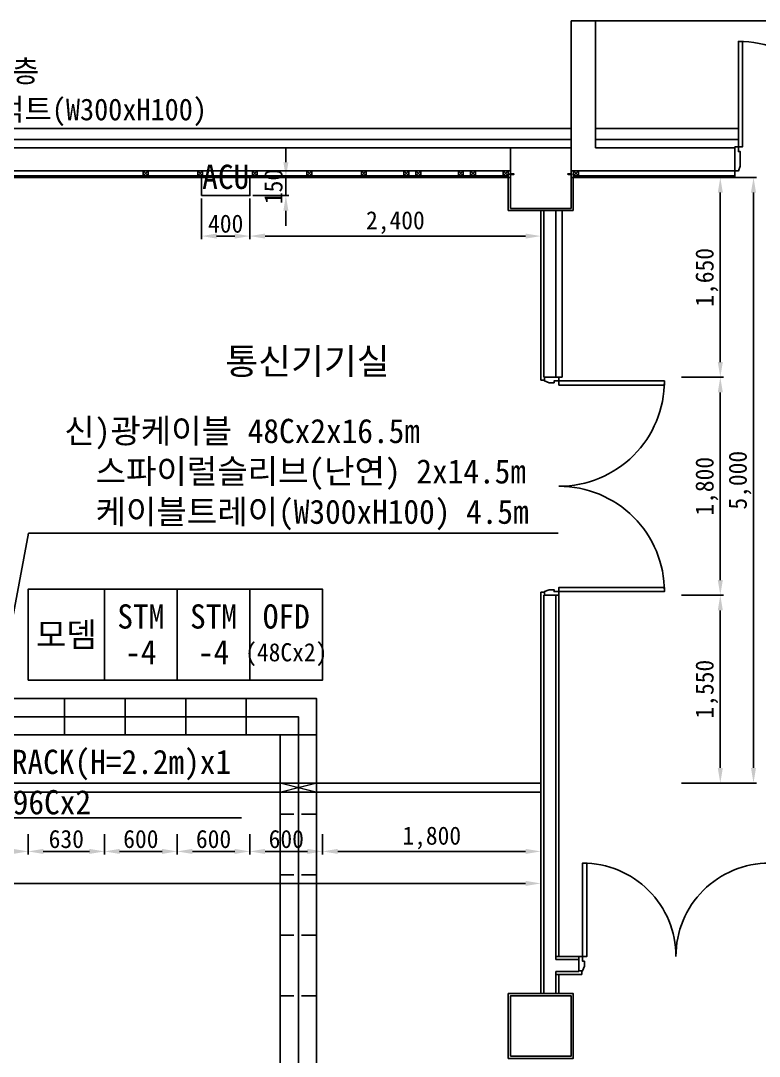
# Model space of a CAD drawing. Header units: millimetres. Extents: x -29689 to 10111, y -268596 to -237350.
# Drawn here: x -12887 to -6794, y -254628 to -246078 of the extents above; entities that cross this region are included whole.
import ezdxf
from ezdxf.enums import TextEntityAlignment as Align

# ---------------------------------------------------------------- set-up
doc = ezdxf.new("R2010")
doc.units = ezdxf.units.MM
doc.linetypes.add('HIDDEN2', pattern=[0.1875, 0.125, -0.0625])
for name, color, linetype in [('TT-BASE', 253, 'Continuous'), ('TT-CABL', 4, 'Continuous'), ('TT-CTRL-JUNT', 4, 'Continuous'), ('TT-TRAY', 4, 'Continuous'), ('TZ-BASE', 253, 'Continuous'), ('TZ-DIMS', 1, 'Continuous'), ('TZ-LEAL', 1, 'Continuous'), ('TZ-LEAT', 3, 'Continuous'), ('TZ-TEX2', 3, 'Continuous'), ('TZ-TEXT', 3, 'Continuous')]:
    doc.layers.add(name, color=color, linetype=linetype)
doc.styles.get("Standard").update_dxf_attribs({"font": 'GulimChe.ttf'})
doc.linetypes.add('BATTINB', pattern='A,0,-0.0025,[134,GulimChe.ttf,S=0.0025,R=0,X=-0.0025,Y=0.01],-0.005,[134,GulimChe.ttf,S=0.0025,R=180,X=0.0025,Y=0.01],-0.0025', length=0.01)
doc.dimstyles.new('D50', dxfattribs={"dimscale": 50, "dimtxt": 3, "dimasz": 2.5, "dimexe": 0.5, "dimexo": 0.5, "dimgap": 0.5, "dimtad": 1, "dimdec": 0, "dimzin": 1, "dimdsep": 46, "dimlunit": 6, "dimtxsty": 'Standard', "dimcen": 1, "dimclrd": 1, "dimclre": 1, "dimclrt": 3, "dimadec": 0, "dimazin": 0, "dimtfac": 1, "dimtdec": 0, "dimtix": 1, "dimtmove": 2, "dimatfit": 3, "dimfxl": 0, "dimtvp": 2, "dimlwd": -1, "dimlwe": -1, "dimarcsym": 0})

# ---------------------------------------------------------------- blocks, each defined once
blk = doc.blocks.new('*D43')
at = {"layer": 'DEFPOINTS', "color": 0, "ltscale": 0.1}
for p in [(-10396.1, -252768.2), (-8596.1, -252768.2), (-10396.1, -252936.1)]:
    blk.add_point(p, dxfattribs=at)
at = {"layer": 'TZ-DIMS', "color": 1, "ltscale": 0.1}
for p, q in [((-10396.1, -252793.2), (-10396.1, -252961.1)), ((-8596.1, -252793.2), (-8596.1, -252961.1)), ((-8721.1, -252936.1), (-10271.1, -252936.1))]:
    blk.add_line(p, q, dxfattribs=at)
for points in [[(-10271.1, -252915.2), (-10271.1, -252956.9), (-10396.1, -252936.1)], [(-8721.1, -252915.2), (-8721.1, -252956.9), (-8596.1, -252936.1)]]:
    blk.add_solid(points, dxfattribs=at)
at = {"layer": 'TZ-DIMS', "color": 3, "ltscale": 0.1, "insert": (-9496.1, -252824.9), "char_height": 150, "attachment_point": 5}
blk.add_mtext('1,800', dxfattribs=at)
blk = doc.blocks.new('*D44')
at = {"layer": 'DEFPOINTS', "color": 0, "ltscale": 0.1}
for p in [(-10996.1, -252768.2), (-10396.1, -252768.2), (-10996.1, -252936.1)]:
    blk.add_point(p, dxfattribs=at)
at = {"layer": 'TZ-DIMS', "color": 1, "ltscale": 0.1}
for p, q in [((-10996.1, -252793.2), (-10996.1, -252961.1)), ((-10396.1, -252793.2), (-10396.1, -252961.1)), ((-10521.1, -252936.1), (-10871.1, -252936.1))]:
    blk.add_line(p, q, dxfattribs=at)
for points in [[(-10871.1, -252915.2), (-10871.1, -252956.9), (-10996.1, -252936.1)], [(-10521.1, -252915.2), (-10521.1, -252956.9), (-10396.1, -252936.1)]]:
    blk.add_solid(points, dxfattribs=at)
at = {"layer": 'TZ-DIMS', "color": 3, "ltscale": 0.1, "insert": (-10696.1, -252834.4), "char_height": 150, "attachment_point": 5}
blk.add_mtext('600', dxfattribs=at)
blk = doc.blocks.new('*D45')
at = {"layer": 'DEFPOINTS', "color": 0, "ltscale": 0.1}
for p in [(-11596.1, -252768.2), (-10996.1, -252768.2), (-10996.1, -252936.1)]:
    blk.add_point(p, dxfattribs=at)
at = {"layer": 'TZ-DIMS', "color": 1, "ltscale": 0.1}
for p, q in [((-11596.1, -252793.2), (-11596.1, -252961.1)), ((-10996.1, -252793.2), (-10996.1, -252961.1)), ((-11471.1, -252936.1), (-11121.1, -252936.1))]:
    blk.add_line(p, q, dxfattribs=at)
for points in [[(-11471.1, -252915.2), (-11471.1, -252956.9), (-11596.1, -252936.1)], [(-11121.1, -252915.2), (-11121.1, -252956.9), (-10996.1, -252936.1)]]:
    blk.add_solid(points, dxfattribs=at)
at = {"layer": 'TZ-DIMS', "color": 3, "ltscale": 0.1, "insert": (-11296.1, -252834.4), "char_height": 150, "attachment_point": 5}
blk.add_mtext('600', dxfattribs=at)
blk = doc.blocks.new('*D46')
at = {"layer": 'DEFPOINTS', "color": 0, "ltscale": 0.1}
for p in [(-12826.1, -252768.2), (-12196.1, -252768.2), (-12196.1, -252936.1)]:
    blk.add_point(p, dxfattribs=at)
at = {"layer": 'TZ-DIMS', "color": 1, "ltscale": 0.1}
for p, q in [((-12826.1, -252793.2), (-12826.1, -252961.1)), ((-12196.1, -252793.2), (-12196.1, -252961.1)), ((-12701.1, -252936.1), (-12321.1, -252936.1))]:
    blk.add_line(p, q, dxfattribs=at)
for points in [[(-12701.1, -252915.2), (-12701.1, -252956.9), (-12826.1, -252936.1)], [(-12321.1, -252915.2), (-12321.1, -252956.9), (-12196.1, -252936.1)]]:
    blk.add_solid(points, dxfattribs=at)
at = {"layer": 'TZ-DIMS', "color": 3, "ltscale": 0.1, "insert": (-12511.1, -252834.4), "char_height": 150, "attachment_point": 5}
blk.add_mtext('630', dxfattribs=at)
blk = doc.blocks.new('*D47')
at = {"layer": 'DEFPOINTS', "color": 0, "ltscale": 0.1}
for p in [(-12196.1, -252768.2), (-11596.1, -252768.2), (-12196.1, -252936.1)]:
    blk.add_point(p, dxfattribs=at)
at = {"layer": 'TZ-DIMS', "color": 1, "ltscale": 0.1}
for p, q in [((-12196.1, -252793.2), (-12196.1, -252961.1)), ((-11596.1, -252793.2), (-11596.1, -252961.1)), ((-11721.1, -252936.1), (-12071.1, -252936.1))]:
    blk.add_line(p, q, dxfattribs=at)
for points in [[(-12071.1, -252915.2), (-12071.1, -252956.9), (-12196.1, -252936.1)], [(-11721.1, -252915.2), (-11721.1, -252956.9), (-11596.1, -252936.1)]]:
    blk.add_solid(points, dxfattribs=at)
at = {"layer": 'TZ-DIMS', "color": 3, "ltscale": 0.1, "insert": (-11896.1, -252834.4), "char_height": 150, "attachment_point": 5}
blk.add_mtext('600', dxfattribs=at)
blk = doc.blocks.new('*D50')
at = {"layer": 'DEFPOINTS', "color": 0, "ltscale": 0.1}
for p in [(-13426.1, -252768.2), (-12826.1, -252768.2), (-12826.1, -252936.1)]:
    blk.add_point(p, dxfattribs=at)
at = {"layer": 'TZ-DIMS', "color": 1, "ltscale": 0.1}
for p, q in [((-13426.1, -252793.2), (-13426.1, -252961.1)), ((-12826.1, -252793.2), (-12826.1, -252961.1)), ((-13301.1, -252936.1), (-12951.1, -252936.1))]:
    blk.add_line(p, q, dxfattribs=at)
for points in [[(-13301.1, -252915.2), (-13301.1, -252956.9), (-13426.1, -252936.1)], [(-12951.1, -252915.2), (-12951.1, -252956.9), (-12826.1, -252936.1)]]:
    blk.add_solid(points, dxfattribs=at)
at = {"layer": 'TZ-DIMS', "color": 3, "ltscale": 0.1, "insert": (-13126.1, -252834.4), "char_height": 150, "attachment_point": 5}
blk.add_mtext('600', dxfattribs=at)
blk = doc.blocks.new('*D54')
at = {"layer": 'DEFPOINTS', "color": 0, "ltscale": 0.1}
for p in [(-18596.1, -252768.2), (-8596.1, -252768.2), (-8596.1, -253200.4)]:
    blk.add_point(p, dxfattribs=at)
at = {"layer": 'TZ-DIMS', "color": 1, "ltscale": 0.1}
for p, q in [((-18596.1, -252793.2), (-18596.1, -253225.4)), ((-8596.1, -252793.2), (-8596.1, -253225.4)), ((-18471.1, -253200.4), (-8721.1, -253200.4))]:
    blk.add_line(p, q, dxfattribs=at)
for points in [[(-18471.1, -253179.6), (-18471.1, -253221.3), (-18596.1, -253200.4)], [(-8721.1, -253179.6), (-8721.1, -253221.3), (-8596.1, -253200.4)]]:
    blk.add_solid(points, dxfattribs=at)
at = {"layer": 'TZ-DIMS', "color": 3, "ltscale": 0.1, "insert": (-13596.1, -253089.3), "char_height": 150, "attachment_point": 5}
blk.add_mtext('10,000', dxfattribs=at)
blk = doc.blocks.new('*D55')
at = {"layer": 'DEFPOINTS', "color": 0, "ltscale": 0.1}
for p in [(-7459.8, -247371.4), (-7459.8, -249021.4), (-7115.1, -249021.4)]:
    blk.add_point(p, dxfattribs=at)
at = {"layer": 'TZ-DIMS', "color": 1, "ltscale": 0.1}
for p, q in [((-7434.8, -247371.4), (-7090.1, -247371.4)), ((-7115.1, -247496.4), (-7115.1, -248896.4)), ((-7434.8, -249021.4), (-7090.1, -249021.4))]:
    blk.add_line(p, q, dxfattribs=at)
for points in [[(-7136, -247496.4), (-7094.3, -247496.4), (-7115.1, -247371.4)], [(-7136, -248896.4), (-7094.3, -248896.4), (-7115.1, -249021.4)]]:
    blk.add_solid(points, dxfattribs=at)
at = {"layer": 'TZ-DIMS', "color": 3, "ltscale": 0.1, "insert": (-7226.3, -248196.4), "char_height": 150, "attachment_point": 5, "rotation": 90}
blk.add_mtext('1,650', dxfattribs=at)
blk = doc.blocks.new('*D56')
at = {"layer": 'DEFPOINTS', "color": 0, "ltscale": 0.1}
for p in [(-7459.8, -249021.4), (-7459.8, -250821.4), (-7115.1, -250821.4)]:
    blk.add_point(p, dxfattribs=at)
at = {"layer": 'TZ-DIMS', "color": 1, "ltscale": 0.1}
for p, q in [((-7434.8, -249021.4), (-7090.1, -249021.4)), ((-7115.1, -249146.4), (-7115.1, -250696.4)), ((-7434.8, -250821.4), (-7090.1, -250821.4))]:
    blk.add_line(p, q, dxfattribs=at)
for points in [[(-7136, -249146.4), (-7094.3, -249146.4), (-7115.1, -249021.4)], [(-7136, -250696.4), (-7094.3, -250696.4), (-7115.1, -250821.4)]]:
    blk.add_solid(points, dxfattribs=at)
at = {"layer": 'TZ-DIMS', "color": 3, "ltscale": 0.1, "insert": (-7226.3, -249921.4), "char_height": 150, "attachment_point": 5, "rotation": 90}
blk.add_mtext('1,800', dxfattribs=at)
blk = doc.blocks.new('*D57')
at = {"layer": 'DEFPOINTS', "color": 0, "ltscale": 0.1}
for p in [(-7459.8, -250821.4), (-7459.8, -252371.4), (-7115.1, -252371.4)]:
    blk.add_point(p, dxfattribs=at)
at = {"layer": 'TZ-DIMS', "color": 1, "ltscale": 0.1}
for p, q in [((-7434.8, -250821.4), (-7090.1, -250821.4)), ((-7115.1, -250946.4), (-7115.1, -252246.4)), ((-7434.8, -252371.4), (-7090.1, -252371.4))]:
    blk.add_line(p, q, dxfattribs=at)
for points in [[(-7136, -250946.4), (-7094.3, -250946.4), (-7115.1, -250821.4)], [(-7136, -252246.4), (-7094.3, -252246.4), (-7115.1, -252371.4)]]:
    blk.add_solid(points, dxfattribs=at)
at = {"layer": 'TZ-DIMS', "color": 3, "ltscale": 0.1, "insert": (-7226.3, -251596.4), "char_height": 150, "attachment_point": 5, "rotation": 90}
blk.add_mtext('1,550', dxfattribs=at)
blk = doc.blocks.new('*D58')
at = {"layer": 'DEFPOINTS', "color": 0, "ltscale": 0.1}
for p in [(-7459.8, -247371.4), (-6841.1, -247371.4), (-7459.8, -252371.4)]:
    blk.add_point(p, dxfattribs=at)
at = {"layer": 'TZ-DIMS', "color": 1, "ltscale": 0.1}
for p, q in [((-7434.8, -247371.4), (-6816.1, -247371.4)), ((-6841.1, -252246.4), (-6841.1, -247496.4)), ((-7434.8, -252371.4), (-6816.1, -252371.4))]:
    blk.add_line(p, q, dxfattribs=at)
for points in [[(-6862, -247496.4), (-6820.3, -247496.4), (-6841.1, -247371.4)], [(-6862, -252246.4), (-6820.3, -252246.4), (-6841.1, -252371.4)]]:
    blk.add_solid(points, dxfattribs=at)
at = {"layer": 'TZ-DIMS', "color": 3, "ltscale": 0.1, "insert": (-6952.2, -249871.4), "char_height": 150, "attachment_point": 5, "rotation": 90}
blk.add_mtext('5,000', dxfattribs=at)
blk = doc.blocks.new('*D68')
at = {"layer": 'DEFPOINTS', "color": 0}
for p in [(-11396.1, -247521.4), (-10996.1, -247521.4), (-10996.1, -247855.7)]:
    blk.add_point(p, dxfattribs=at)
at = {"layer": 'TT-BASE', "color": 1}
for p, q in [((-11396.1, -247546.4), (-11396.1, -247880.7)), ((-10996.1, -247546.4), (-10996.1, -247880.7)), ((-11271.1, -247855.7), (-11121.1, -247855.7))]:
    blk.add_line(p, q, dxfattribs=at)
for points in [[(-11271.1, -247834.9), (-11271.1, -247876.5), (-11396.1, -247855.7)], [(-11121.1, -247834.9), (-11121.1, -247876.5), (-10996.1, -247855.7)]]:
    blk.add_solid(points, dxfattribs=at)
at = {"layer": 'TT-BASE', "color": 3, "insert": (-11196.1, -247753.8), "char_height": 150, "attachment_point": 5}
blk.add_mtext('400', dxfattribs=at)
blk = doc.blocks.new('*D69')
at = {"layer": 'DEFPOINTS', "color": 0}
for p in [(-10996.1, -247371.4), (-10699.4, -247371.4), (-10996.1, -247521.4)]:
    blk.add_point(p, dxfattribs=at)
at = {"layer": 'TT-BASE', "color": 1}
for p, q in [((-10699.4, -247246.4), (-10699.4, -247121.4)), ((-10971.1, -247371.4), (-10674.4, -247371.4)), ((-10699.4, -247521.4), (-10699.4, -247371.4)), ((-10971.1, -247521.4), (-10674.4, -247521.4)), ((-10699.4, -247646.4), (-10699.4, -247771.4))]:
    blk.add_line(p, q, dxfattribs=at)
for points in [[(-10720.2, -247246.4), (-10678.6, -247246.4), (-10699.4, -247371.4)], [(-10720.2, -247646.4), (-10678.6, -247646.4), (-10699.4, -247521.4)]]:
    blk.add_solid(points, dxfattribs=at)
at = {"layer": 'TT-BASE', "color": 3, "insert": (-10801.4, -247446.4), "char_height": 150, "attachment_point": 5, "rotation": 90}
blk.add_mtext('150', dxfattribs=at)
blk = doc.blocks.new('*D70')
at = {"layer": 'DEFPOINTS', "color": 0}
for p in [(-10996.1, -247521.4), (-8596.1, -247645.4), (-8596.1, -247855.7)]:
    blk.add_point(p, dxfattribs=at)
at = {"layer": 'TT-BASE', "color": 1}
for p, q in [((-10996.1, -247546.4), (-10996.1, -247880.7)), ((-8596.1, -247670.4), (-8596.1, -247880.7)), ((-10871.1, -247855.7), (-8721.1, -247855.7))]:
    blk.add_line(p, q, dxfattribs=at)
for points in [[(-10871.1, -247834.9), (-10871.1, -247876.5), (-10996.1, -247855.7)], [(-8721.1, -247834.9), (-8721.1, -247876.5), (-8596.1, -247855.7)]]:
    blk.add_solid(points, dxfattribs=at)
at = {"layer": 'TT-BASE', "color": 3, "insert": (-9796.1, -247744.5), "char_height": 150, "attachment_point": 5}
blk.add_mtext('2,400', dxfattribs=at)

msp = doc.modelspace()

# ---------------------------------------------------------------- linework, layer by layer
at = {"layer": 'TT-BASE'}
for points in [[(-11396.1, -247521.4), (-10996.1, -247521.4), (-10996.1, -247371.4), (-11396.1, -247371.4)], [(-12826.1, -251521.4), (-12196.1, -251521.4), (-12196.1, -250771.4), (-12826.1, -250771.4)], [(-12196.1, -251521.4), (-11596.1, -251521.4), (-11596.1, -250771.4), (-12196.1, -250771.4)], [(-11596.1, -251521.4), (-10996.1, -251521.4), (-10996.1, -250771.4), (-11596.1, -250771.4)], [(-10996.1, -251521.4), (-10396.1, -251521.4), (-10396.1, -250771.4), (-10996.1, -250771.4)]]:
    msp.add_lwpolyline(points, close=True, dxfattribs=at)
at = {"layer": 'TT-CABL'}
msp.add_lwpolyline([(-14176.1, -251521.4), (-14176.1, -251823.6), (-10596.1, -251823.6), (-10596.1, -264722.8)], dxfattribs=at)
at = {"layer": 'TT-CTRL-JUNT', "const_width": 10}
msp.add_lwpolyline([(-10746.1, -252371.4), (-10446.1, -252371.4), (-10446.1, -252447.4), (-10746.1, -252447.4)], close=True, dxfattribs=at)
for points in [[(-10746.1, -252447.4), (-10446.1, -252371.4)], [(-10746.1, -252371.4), (-10446.1, -252447.4)]]:
    msp.add_lwpolyline(points, dxfattribs=at)
at = {"layer": 'TT-TRAY'}
for points in [[(-14326.1, -251521.4), (-14326.1, -251973.6), (-10746.1, -251973.6), (-10746.1, -262627.4)], [(-14026.1, -251521.4), (-14026.1, -251673.6), (-10446.1, -251673.6), (-10446.1, -262627.4)], [(-12526.1, -251973.6), (-12526.1, -251673.6)], [(-12026.1, -251973.6), (-12026.1, -251673.6)], [(-11526.1, -251973.6), (-11526.1, -251673.6)], [(-11026.1, -251973.6), (-11026.1, -251673.6)], [(-10746.1, -251973.6), (-10446.1, -251973.6)]]:
    msp.add_lwpolyline(points, dxfattribs=at)
at = {"layer": 'TT-TRAY', "linetype": 'HIDDEN2', "ltscale": 1000}
for points in [[(-10446.1, -252628.6), (-10746.1, -252628.6)], [(-10446.1, -253128.6), (-10746.1, -253128.6)], [(-10446.1, -253628.6), (-10746.1, -253628.6)], [(-10446.1, -254128.6), (-10746.1, -254128.6)]]:
    msp.add_lwpolyline(points, dxfattribs=at)
at = {"layer": 'TZ-BASE', "linetype": 'BATTINB'}
for p, q in [((-3846.1, -246077.6), (-8346.1, -246077.6)), ((-8346.1, -246077.6), (-8346.1, -246967.4)), ((-8864.1, -247645.4), (-8864.1, -247335.4)), ((-8328.1, -247372.4), (-8328.1, -247645.4)), ((-8328.1, -247645.4), (-8864.1, -247645.4)), ((-8421.1, -249021.4), (-8446.1, -249021.4)), ((-8257.9, -253922.4), (-8257.9, -253952.4))]:
    msp.add_line(p, q, dxfattribs=at)
at = {"layer": 'TZ-BASE', "ltscale": 0.1}
for p, q in [((-8346.1, -246967.4), (-18864.1, -246967.4)), ((-6966.1, -246967.4), (-8146.1, -246967.4)), ((-8139.2, -246967.4), (-8146.1, -246974.3)), ((-18346, -247127.3), (-8346.1, -247127.3)), ((-8146.1, -247127.3), (-6996.1, -247127.3)), ((-6996.1, -247317.4), (-6996.1, -247377.4)), ((-8696.1, -247645.4), (-8496.1, -247645.4)), ((-8696.1, -247645.6), (-8496.1, -247645.6)), ((-8596.1, -249046.4), (-8596.1, -247645.4)), ((-8571.1, -249021.4), (-8571.1, -247645.4)), ((-8471.1, -249021.4), (-8471.1, -247645.4)), ((-8421.1, -249021.4), (-8421.1, -247645.4)), ((-8596.1, -249046.4), (-8566.1, -249046.4)), ((-8471.1, -249021.4), (-8571.1, -249021.4)), ((-8596.1, -250796.4), (-8566.1, -250796.4)), ((-8596.1, -254109.4), (-8596.1, -250796.4)), ((-8571.1, -254109.4), (-8571.1, -250821.4)), ((-8471.1, -250821.4), (-8571.1, -250821.4)), ((-8471.1, -253827.4), (-8471.1, -250821.4)), ((-8446.1, -253802.4), (-8446.1, -250821.4)), ((-18596.1, -252371.4), (-8596.1, -252371.4)), ((-18596.1, -252447.4), (-8596.1, -252447.4)), ((-8471.1, -253802.4), (-8256.1, -253802.4)), ((-8471.1, -253827.4), (-8281.1, -253827.4)), ((-8281.1, -253927.4), (-8281.1, -253827.4)), ((-8471.1, -254109.4), (-8471.1, -253927.4)), ((-8471.1, -253927.4), (-8281.1, -253927.4)), ((-8471.1, -254109.4), (-8471.1, -253927.4)), ((-8471.1, -253952.4), (-8257.9, -253952.4)), ((-8446.1, -254109.4), (-8446.1, -253952.4)), ((-8446.1, -254109.4), (-8446.1, -253952.4))]:
    msp.add_line(p, q, dxfattribs=at)
at = {"layer": 'TZ-BASE'}
for p, q in [((-8846.1, -247317.4), (-18346.4, -247317.4)), ((-18346.4, -247318.4), (-8846.1, -247318.4)), ((-10856.1, -247318.4), (-10856.1, -247318.1)), ((-10406.1, -247318.4), (-10406.1, -247318.1)), ((-10056.1, -247318.4), (-10056.1, -247318.1)), ((-9956.1, -247318.4), (-9956.1, -247318.1)), ((-9606.1, -247318.4), (-9606.1, -247318.1)), ((-9506.1, -247318.4), (-9506.1, -247318.1)), ((-9156.1, -247318.4), (-9156.1, -247318.1)), ((-8847.4, -247370.7), (-8847.4, -247319.1)), ((-8847.1, -247370.7), (-8847.1, -247319.1)), ((-8846.4, -247317.4), (-8846.4, -247372.4)), ((-6965.7, -247317.4), (-8346.1, -247317.4)), ((-8346.1, -247317.4), (-8346.1, -247372.4)), ((-8346.1, -247317.4), (-8346.1, -247372.4)), ((-8346.1, -247317.4), (-8346.1, -247372.4)), ((-8346.1, -247318.4), (-6996.1, -247318.4)), ((-8345.1, -247370.7), (-8345.1, -247319.1)), ((-8345.1, -247370.7), (-8345.1, -247319.1)), ((-8256.1, -247318.4), (-8256.1, -247318.1)), ((-13326.1, -247358.4), (-8866.1, -247358.4)), ((-13326.1, -247371.4), (-8866.1, -247371.4)), ((-8886.4, -247371.4), (-8848.1, -247371.4)), ((-8886.1, -247371.4), (-8847.8, -247371.4)), ((-8846.4, -247372.4), (-8885.7, -247372.4)), ((-8846.1, -247372.4), (-8885.4, -247372.4)), ((-8866.4, -247358.4), (-8866.4, -247371.4)), ((-8866.1, -247358.4), (-8866.1, -247371.4)), ((-8346.1, -247372.4), (-8306.8, -247372.4)), ((-8306.1, -247371.4), (-8344.4, -247371.4)), ((-8326.1, -247358.4), (-6996.1, -247358.4)), ((-8326.1, -247358.4), (-8326.1, -247371.4)), ((-8326.1, -247371.4), (-6996.1, -247371.4))]:
    msp.add_line(p, q, dxfattribs=at)
at = {"layer": 'TZ-BASE', "linetype": 'BATTINB', "ltscale": 0.1}
for p, q in [((-11836.1, -247358.4), (-11876.1, -247318.4)), ((-11876.1, -247358.4), (-11836.1, -247318.4)), ((-11386.1, -247358.4), (-11426.1, -247318.4)), ((-11426.1, -247358.4), (-11386.1, -247318.4)), ((-10936.1, -247358.4), (-10976.1, -247318.4)), ((-10976.1, -247358.4), (-10936.1, -247318.4)), ((-10486.1, -247358.4), (-10526.1, -247318.4)), ((-10526.1, -247358.4), (-10486.1, -247318.4)), ((-10036.1, -247358.4), (-10076.1, -247318.4)), ((-10076.1, -247358.4), (-10036.1, -247318.4)), ((-9686.1, -247358.4), (-9726.1, -247318.4)), ((-9726.1, -247358.4), (-9686.1, -247318.4)), ((-9586.1, -247358.4), (-9626.1, -247318.4)), ((-9626.1, -247358.4), (-9586.1, -247318.4)), ((-9236.1, -247358.4), (-9276.1, -247318.4)), ((-9276.1, -247358.4), (-9236.1, -247318.4)), ((-9136.1, -247358.4), (-9176.1, -247318.4)), ((-9176.1, -247358.4), (-9136.1, -247318.4)), ((-8906.1, -247358.4), (-8866.1, -247318.4)), ((-8866.1, -247358.4), (-8906.1, -247318.4)), ((-8286.1, -247358.4), (-8326.1, -247318.4)), ((-8326.1, -247358.4), (-8286.1, -247318.4))]:
    msp.add_line(p, q, dxfattribs=at)
at = {"layer": 'TZ-BASE', "linetype": 'BATTINB'}
for points in [[(-8346.1, -246077.6), (-8346.1, -247127.4)], [(-8146.1, -247127.4), (-8146.1, -247127.3), (-8146.1, -246077.6), (-8346.1, -246077.6)]]:
    msp.add_lwpolyline(points, dxfattribs=at)
at = {"layer": 'TZ-BASE', "ltscale": 0.1}
for points in [[(-6966.1, -247118.4), (-6966.1, -246248.4, -0.414214), (-6096.1, -247118.4, -0.414214)], [(-8446.1, -249051.4), (-7576.1, -249051.4, -0.414214), (-8446.1, -249921.4, -0.414214)], [(-8446.1, -250791.4), (-7576.1, -250791.4, 0.414214), (-8446.1, -249921.4, 0.414214)], [(-8251.1, -253802.4), (-8251.1, -253032.4, -0.414214), (-7481.1, -253802.4, -0.414214)], [(-6711.1, -253802.4), (-6711.1, -253032.4, 0.414214), (-7481.1, -253802.4, 0.414214)]]:
    msp.add_lwpolyline(points, format="xyb", dxfattribs=at)
for points in [[(-6966.1, -247118.4), (-6931.1, -247118.4), (-6931.1, -246248.4), (-6966.1, -246248.4)], [(-18746.1, -247057.2), (-8346.1, -247057.2)], [(-8146.1, -247057.2), (-6966.1, -247057.2)], [(-8476.1, -249021.4), (-8446.1, -249021.4), (-8446.1, -249051.4), (-8486.1, -249051.4), (-8486.1, -249066.4), (-8526.1, -249066.4), (-8566.1, -249051.4), (-8566.1, -249021.4), (-8536.1, -249021.4)], [(-8446.1, -249051.4), (-8446.1, -249086.4), (-7576.1, -249086.4), (-7576.1, -249051.4)], [(-8446.1, -250791.4), (-8446.1, -250756.4), (-7576.1, -250756.4), (-7576.1, -250791.4)], [(-8476.1, -250821.4), (-8446.1, -250821.4), (-8446.1, -250791.4), (-8486.1, -250791.4), (-8486.1, -250776.4), (-8526.1, -250776.4), (-8566.1, -250791.4), (-8566.1, -250821.4), (-8536.1, -250821.4)], [(-8251.1, -253802.4), (-8216.1, -253802.4), (-8216.1, -253032.4), (-8251.1, -253032.4)], [(-8281.1, -253832.4), (-8281.1, -253802.4), (-8251.1, -253802.4), (-8251.1, -253842.4), (-8236.1, -253842.4), (-8236.1, -253882.4), (-8251.1, -253922.4), (-8281.1, -253922.4), (-8281.1, -253892.4)]]:
    msp.add_lwpolyline(points, dxfattribs=at)
at = {"layer": 'TZ-BASE'}
for points in [[(-8846.1, -247627.4), (-8346.1, -247627.4), (-8346.1, -247127.4), (-8846.1, -247127.4)], [(-11836.1, -247318.4), (-11836.1, -247358.4), (-11876.1, -247358.4), (-11876.1, -247318.4)], [(-11386.1, -247318.4), (-11386.1, -247358.4), (-11426.1, -247358.4), (-11426.1, -247318.4)], [(-10936.1, -247318.4), (-10936.1, -247358.4), (-10976.1, -247358.4), (-10976.1, -247318.4)], [(-10486.1, -247318.4), (-10486.1, -247358.4), (-10526.1, -247358.4), (-10526.1, -247318.4)], [(-10036.1, -247318.4), (-10036.1, -247358.4), (-10076.1, -247358.4), (-10076.1, -247318.4)], [(-9686.1, -247318.4), (-9686.1, -247358.4), (-9726.1, -247358.4), (-9726.1, -247318.4)], [(-9586.1, -247318.4), (-9586.1, -247358.4), (-9626.1, -247358.4), (-9626.1, -247318.4)], [(-9236.1, -247318.4), (-9236.1, -247358.4), (-9276.1, -247358.4), (-9276.1, -247318.4)], [(-9136.1, -247318.4), (-9136.1, -247358.4), (-9176.1, -247358.4), (-9176.1, -247318.4)], [(-8906.1, -247318.4), (-8906.1, -247358.4), (-8866.1, -247358.4), (-8866.1, -247318.4)], [(-8286.1, -247318.4), (-8286.1, -247358.4), (-8326.1, -247358.4), (-8326.1, -247318.4)], [(-8846.1, -254627.4), (-8346.1, -254627.4), (-8346.1, -254127.4), (-8846.1, -254127.4)]]:
    msp.add_lwpolyline(points, close=True, dxfattribs=at)
at = {"layer": 'TZ-BASE', "ltscale": 0.1}
msp.add_lwpolyline([(-6996.1, -247118.4), (-6966.1, -247118.4), (-6966.1, -247158.4), (-6951.1, -247158.4), (-6951.1, -247278.4), (-6966.1, -247318.4), (-6996.1, -247318.4)], close=True, dxfattribs=at)
at = {"layer": 'TZ-BASE'}
for points in [[(-8846.4, -247347.2), (-8837.3, -247347.2), (-8839.8, -247342.2), (-8846.4, -247342.2)], [(-8846.1, -247347.2), (-8837, -247347.2), (-8839.5, -247342.2), (-8846.1, -247342.2)], [(-8832.3, -247347.2), (-8834.8, -247342.2), (-8838.1, -247342.2), (-8835.6, -247347.2), (-8832.3, -247347.2)], [(-8832, -247347.2), (-8834.5, -247342.2), (-8837.8, -247342.2), (-8835.3, -247347.2), (-8832, -247347.2)], [(-8827.2, -247347.2), (-8829.7, -247342.2), (-8833.1, -247342.2), (-8830.6, -247347.2), (-8827.2, -247347.2)], [(-8827, -247347.2), (-8829.5, -247342.2), (-8832.8, -247342.2), (-8830.3, -247347.2), (-8827, -247347.2)], [(-8821.9, -247347.2), (-8824.4, -247342.2), (-8827.7, -247342.2), (-8825.2, -247347.2), (-8821.9, -247347.2)], [(-8821.6, -247347.2), (-8824.1, -247342.2), (-8827.5, -247342.2), (-8825, -247347.2), (-8821.6, -247347.2)], [(-8816.1, -247344.7), (-8818.3, -247342.2), (-8822.7, -247342.2), (-8820.2, -247347.2), (-8818.3, -247347.2), (-8816.1, -247344.7)], [(-8815.8, -247344.7), (-8818, -247342.2), (-8822.4, -247342.2), (-8819.9, -247347.2), (-8818, -247347.2), (-8815.8, -247344.7)], [(-8376.4, -247344.7), (-8374.2, -247342.2), (-8369.8, -247342.2), (-8372.3, -247347.2), (-8374.2, -247347.2), (-8376.4, -247344.7)], [(-8376.4, -247344.7), (-8374.2, -247342.2), (-8369.8, -247342.2), (-8372.3, -247347.2), (-8374.2, -247347.2), (-8376.4, -247344.7)], [(-8370.6, -247347.2), (-8368.1, -247342.2), (-8364.7, -247342.2), (-8367.2, -247347.2), (-8370.6, -247347.2)], [(-8370.6, -247347.2), (-8368.1, -247342.2), (-8364.7, -247342.2), (-8367.2, -247347.2), (-8370.6, -247347.2)], [(-8365.2, -247347.2), (-8362.7, -247342.2), (-8359.4, -247342.2), (-8361.9, -247347.2), (-8365.2, -247347.2)], [(-8365.2, -247347.2), (-8362.7, -247342.2), (-8359.4, -247342.2), (-8361.9, -247347.2), (-8365.2, -247347.2)], [(-8360.2, -247347.2), (-8357.7, -247342.2), (-8354.3, -247342.2), (-8356.8, -247347.2), (-8360.2, -247347.2)], [(-8360.2, -247347.2), (-8357.7, -247342.2), (-8354.3, -247342.2), (-8356.8, -247347.2), (-8360.2, -247347.2)], [(-8346.1, -247347.2), (-8355.2, -247347.2), (-8352.7, -247342.2), (-8346.1, -247342.2)], [(-8346.1, -247347.2), (-8355.2, -247347.2), (-8352.7, -247342.2), (-8346.1, -247342.2)]]:
    msp.add_lwpolyline(points, dxfattribs=at)
at = {"layer": 'TZ-BASE', "linetype": 'BATTINB'}
msp.add_lwpolyline([(-8864.1, -254109.4), (-8864.1, -254645.4), (-8328.1, -254645.4), (-8328.1, -254109.4)], close=True, dxfattribs=at)
at = {"layer": 'TZ-BASE'}
for centre, radius, start, end in [((-10856.8, -247318.1), 0.7, 0, 90), ((-10406.8, -247318.1), 0.7, 0, 90), ((-10056.8, -247318.1), 0.7, 0, 90), ((-9956.8, -247318.1), 0.7, 0, 90), ((-9606.8, -247318.1), 0.7, 0, 90), ((-9506.8, -247318.1), 0.7, 0, 90), ((-9156.8, -247318.1), 0.7, 0, 90), ((-8845.8, -247344.9), 6.44, 104.71922, 255.21673), ((-8845.5, -247344.9), 6.44, 104.71922, 255.21673), ((-8346.7, -247344.9), 6.44, 284.78327, 75.28078), ((-8346.7, -247344.9), 6.44, 284.78327, 75.28078), ((-8256.8, -247318.1), 0.7, 0, 90), ((-8885.7, -247371.7), 0.7, 180, 270), ((-8885.4, -247371.7), 0.7, 180, 270), ((-8848.1, -247370.7), 0.7, 270, 0), ((-8847.8, -247370.7), 0.7, 270, 0), ((-8344.4, -247370.7), 0.7, 180, 270), ((-8344.4, -247370.7), 0.7, 180, 270), ((-8306.8, -247371.7), 0.7, 270, 0)]:
    msp.add_arc(centre, radius, start, end, dxfattribs=at)

# ---------------------------------------------------------------- texts
at = {"layer": 'TZ-BASE', "linetype": 'BATTINB', "ltscale": 0.1}
msp.add_text('통신기기실', height=216, dxfattribs=at).set_placement((-10521.2, -248889.5), align=Align.MIDDLE_CENTER)
at = {"layer": 'TZ-LEAT', "char_height": 200, "attachment_point": 7}
for s, insert in [('{\\C6;신)광케이블 48Cx2x16.5m\\P\\pt400;  스파이럴슬리브(난연) 2x14.5m\\P} {\\C6; 케이블트레이(W300xH100) 4.5m}', (-12528, -250284.8)), ('{\\C6;신)OFD RACK(H=2.2m)x1\\P   OFD 96Cx2}', (-13857.8, -252633.2))]:
    msp.add_mtext(s, dxfattribs=dict(at, insert=insert))
at = {"layer": 'TZ-TEX2'}
for s, p in [('TO 2층', (-13424.4, -246494.4)), ('기)덕트(W300xH100)', (-13424.4, -246810))]:
    msp.add_text(s, height=180, dxfattribs=at).set_placement(p, align=Align.MIDDLE_LEFT)
at = {"layer": 'TZ-TEXT'}
for s, height, p in [('ACU', 200, (-11196.1, -247366.5)), ('STM', 200, (-11896.1, -250996.4)), ('STM', 200, (-11296.1, -250996.4)), ('OFD', 200, (-10696.1, -250996.4)), ('모뎀', 200, (-12511.1, -251146.4)), ('-4', 200, (-11896.1, -251291.6)), ('-4', 200, (-11296.1, -251291.6)), ('(48Cx2)', 150, (-10696.1, -251291.6))]:
    msp.add_text(s, height=height, dxfattribs=at).set_placement(p, align=Align.MIDDLE_CENTER)

# ---------------------------------------------------------------- dimensions: what is measured, and where the dimension line sits
at = {"layer": 'TT-BASE'}
dim = msp.add_linear_dim(base=(-10699.4, -247371.4), p1=(-10996.1, -247521.4), p2=(-10996.1, -247371.4), angle=90, dimstyle='D50', dxfattribs=at)
dim.commit()
dim.dimension.update_dxf_attribs({"geometry": '*D69', "text_midpoint": (-10801.4, -247446.4)})
for base, p1, p2, picture, middle in [((-10996.1, -247855.7), (-11396.1, -247521.4), (-10996.1, -247521.4), '*D68', (-11196.1, -247753.8)), ((-8596.1, -247855.7), (-10996.1, -247521.4), (-8596.1, -247645.4), '*D70', (-9796.1, -247744.5))]:
    dim = msp.add_linear_dim(base=base, p1=p1, p2=p2, dimstyle='D50', dxfattribs=at)
    dim.commit()
    dim.dimension.update_dxf_attribs({"geometry": picture, "text_midpoint": middle})
at = {"layer": 'TZ-DIMS', "ltscale": 0.1}
for base, p1, p2, angle, picture, middle in [((-7115.1, -249021.4), (-7459.8, -247371.4), (-7459.8, -249021.4), 90, '*D55', (-7226.3, -248196.4)), ((-6841.1, -247371.4), (-7459.8, -252371.4), (-7459.8, -247371.4), 90, '*D58', (-6952.2, -249871.4)), ((-7115.1, -250821.4), (-7459.8, -249021.4), (-7459.8, -250821.4), 90, '*D56', (-7226.3, -249921.4)), ((-7115.1, -252371.4), (-7459.8, -250821.4), (-7459.8, -252371.4), 90, '*D57', (-7226.3, -251596.4)), ((-12826.1, -252936.1), (-13426.1, -252768.2), (-12826.1, -252768.2), 180, '*D50', (-13126.1, -252834.4)), ((-12196.1, -252936.1), (-12826.1, -252768.2), (-12196.1, -252768.2), 180, '*D46', (-12511.1, -252834.4)), ((-10996.1, -252936.1), (-11596.1, -252768.2), (-10996.1, -252768.2), 180, '*D45', (-11296.1, -252834.4))]:
    dim = msp.add_linear_dim(base=base, p1=p1, p2=p2, angle=angle, dimstyle='D50', dxfattribs=at)
    dim.commit()
    dim.dimension.update_dxf_attribs({"geometry": picture, "text_midpoint": middle})
for base, p1, p2, picture, middle in [((-12196.1, -252936.1), (-11596.1, -252768.2), (-12196.1, -252768.2), '*D47', (-11896.1, -252834.4)), ((-10996.1, -252936.1), (-10396.1, -252768.2), (-10996.1, -252768.2), '*D44', (-10696.1, -252834.4)), ((-10396.1, -252936.1), (-8596.1, -252768.2), (-10396.1, -252768.2), '*D43', (-9496.1, -252824.9)), ((-8596.1, -253200.4), (-18596.1, -252768.2), (-8596.1, -252768.2), '*D54', (-13596.1, -253089.3))]:
    dim = msp.add_linear_dim(base=base, p1=p1, p2=p2, dimstyle='D50', dxfattribs=at)
    dim.commit()
    dim.dimension.update_dxf_attribs({"geometry": picture, "text_midpoint": middle})

# ---------------------------------------------------------------- leaders
at = {"layer": 'TZ-LEAL', "annotation_type": 0, "has_hookline": 1, "hookline_direction": 0}
for points, text_width in [([(-13107, -251823.6), (-12822.5, -250309.8), (-12553, -250309.8)], 4073.9), ([(-14326.1, -251521.4), (-14152.3, -252658.2), (-13882.8, -252658.2)], 2791.5)]:
    msp.add_leader(points, dimstyle='D50', dxfattribs=dict(at, text_width=text_width))

doc.saveas('drawing.dxf')
